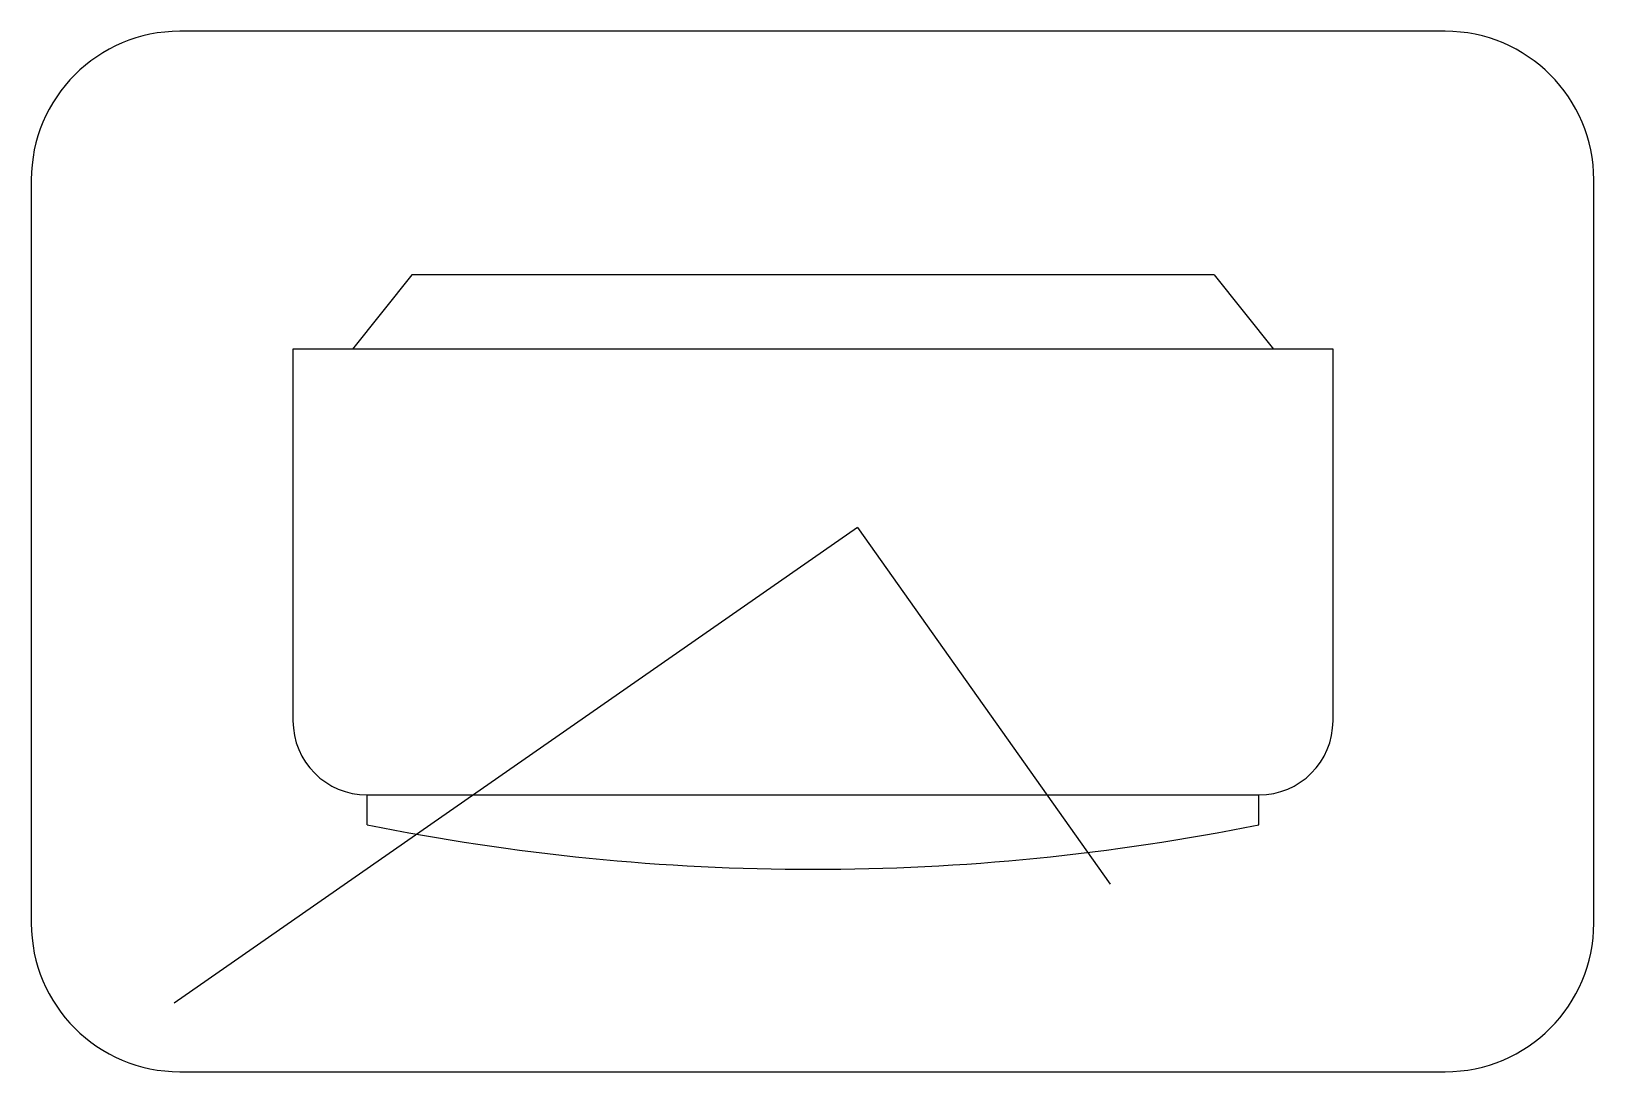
# Model space of a CAD drawing. Extents: x 242 to 347, y 1130 to 1200.
import ezdxf

# ---------------------------------------------------------------- set-up
doc = ezdxf.new("R2010")
doc.units = 0
doc.header["$LTSCALE"] = 30
doc.header["$MEASUREMENT"] = 0
doc.layers.get('0').update_dxf_attribs({"linetype": 'CONTINUOUS'})

msp = doc.modelspace()

# ---------------------------------------------------------------- linework, layer by layer
for p, q in [((337.15, 1200.34), (251.99, 1200.34)), ((241.99, 1190.34), (241.99, 1140.34)), ((347.15, 1140.34), (347.15, 1190.34)), ((267.6, 1183.96), (263.6, 1178.96)), ((321.6, 1183.96), (267.6, 1183.96)), ((321.6, 1183.96), (325.6, 1178.96)), ((329.6, 1178.96), (259.6, 1178.96)), ((259.6, 1178.96), (259.6, 1153.96)), ((329.6, 1153.96), (329.6, 1178.96)), ((297.6, 1166.96), (251.6, 1134.96)), ((297.6, 1166.96), (314.6, 1142.96)), ((264.6, 1148.96), (324.6, 1148.96)), ((264.6, 1146.96), (264.6, 1148.96)), ((324.6, 1146.96), (324.6, 1148.96)), ((251.99, 1130.34), (337.15, 1130.34))]:
    msp.add_line(p, q)
for centre, radius, start, end in [((251.99, 1190.34), 10, 90, 180), ((337.15, 1190.34), 10, 0, 90), ((264.6, 1153.96), 5, 180, 270), ((324.6, 1153.96), 5, 270, 0), ((294.6, 1295.46), 151.5, 258.5788, 281.4212), ((251.99, 1140.34), 10, 180, 270), ((337.15, 1140.34), 10, 270, 0)]:
    msp.add_arc(centre, radius, start, end)

doc.saveas('drawing.dxf')
